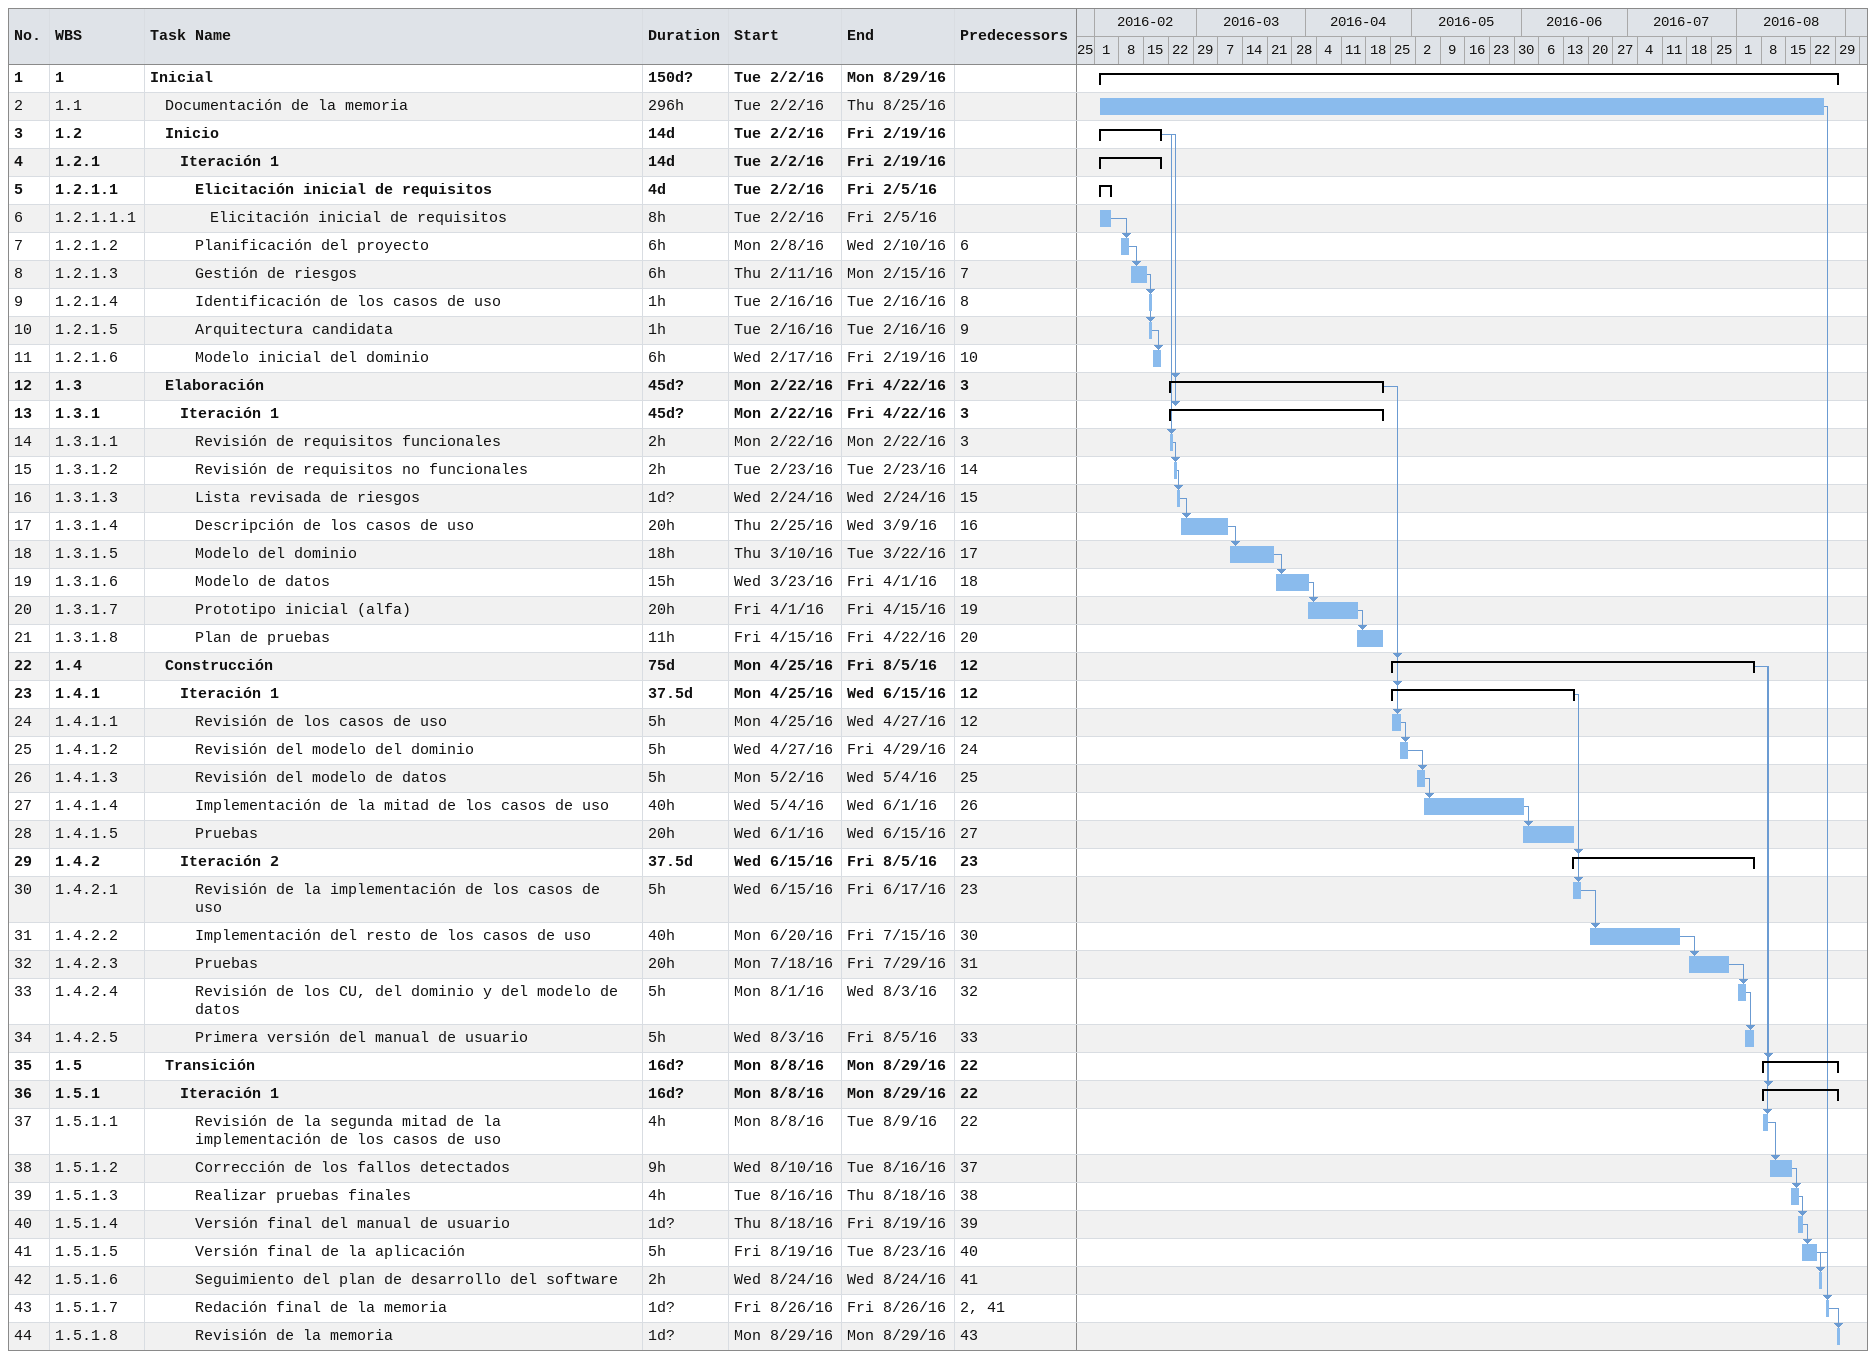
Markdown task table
| ID | WBS | Task | Duration | Start | Finish | Predecessors |
|---|---|---|---|---|---|---|
| 1 | 1 | **Inicial** | 150d? | 2016-02-02 | 2016-08-29 |  |
| 2 | 1.1 | Documentación de la memoria | 296h | 2016-02-02 | 2016-08-25 |  |
| 3 | 1.2 | **Inicio** | 14d | 2016-02-02 | 2016-02-19 |  |
| 4 | 1.2.1 | **Iteración 1** | 14d | 2016-02-02 | 2016-02-19 |  |
| 5 | 1.2.1.1 | **Elicitación inicial de requisitos** | 4d | 2016-02-02 | 2016-02-05 |  |
| 6 | 1.2.1.1.1 | Elicitación inicial de requisitos | 8h | 2016-02-02 | 2016-02-05 |  |
| 7 | 1.2.1.2 | Planificación del proyecto | 6h | 2016-02-08 | 2016-02-10 | 6 |
| 8 | 1.2.1.3 | Gestión de riesgos | 6h | 2016-02-11 | 2016-02-15 | 7 |
| 9 | 1.2.1.4 | Identificación de los casos de uso | 1h | 2016-02-16 | 2016-02-16 | 8 |
| 10 | 1.2.1.5 | Arquitectura candidata | 1h | 2016-02-16 | 2016-02-16 | 9 |
| 11 | 1.2.1.6 | Modelo inicial del dominio | 6h | 2016-02-17 | 2016-02-19 | 10 |
| 12 | 1.3 | **Elaboración** | 45d? | 2016-02-22 | 2016-04-22 | 3 |
| 13 | 1.3.1 | **Iteración 1** | 45d? | 2016-02-22 | 2016-04-22 | 3 |
| 14 | 1.3.1.1 | Revisión de requisitos funcionales | 2h | 2016-02-22 | 2016-02-22 | 3 |
| 15 | 1.3.1.2 | Revisión de requisitos no funcionales | 2h | 2016-02-23 | 2016-02-23 | 14 |
| 16 | 1.3.1.3 | Lista revisada de riesgos | 1d? | 2016-02-24 | 2016-02-24 | 15 |
| 17 | 1.3.1.4 | Descripción de los casos de uso | 20h | 2016-02-25 | 2016-03-09 | 16 |
| 18 | 1.3.1.5 | Modelo del dominio | 18h | 2016-03-10 | 2016-03-22 | 17 |
| 19 | 1.3.1.6 | Modelo de datos | 15h | 2016-03-23 | 2016-04-01 | 18 |
| 20 | 1.3.1.7 | Prototipo inicial (alfa) | 20h | 2016-04-01 | 2016-04-15 | 19 |
| 21 | 1.3.1.8 | Plan de pruebas | 11h | 2016-04-15 | 2016-04-22 | 20 |
| 22 | 1.4 | **Construcción** | 75d | 2016-04-25 | 2016-08-05 | 12 |
| 23 | 1.4.1 | **Iteración 1** | 37.5d | 2016-04-25 | 2016-06-15 | 12 |
| 24 | 1.4.1.1 | Revisión de los casos de uso | 5h | 2016-04-25 | 2016-04-27 | 12 |
| 25 | 1.4.1.2 | Revisión del modelo del dominio | 5h | 2016-04-27 | 2016-04-29 | 24 |
| 26 | 1.4.1.3 | Revisión del modelo de datos | 5h | 2016-05-02 | 2016-05-04 | 25 |
| 27 | 1.4.1.4 | Implementación de la mitad de los casos de uso | 40h | 2016-05-04 | 2016-06-01 | 26 |
| 28 | 1.4.1.5 | Pruebas | 20h | 2016-06-01 | 2016-06-15 | 27 |
| 29 | 1.4.2 | **Iteración 2** | 37.5d | 2016-06-15 | 2016-08-05 | 23 |
| 30 | 1.4.2.1 | Revisión de la implementación de los casos de uso | 5h | 2016-06-15 | 2016-06-17 | 23 |
| 31 | 1.4.2.2 | Implementación del resto de los casos de uso | 40h | 2016-06-20 | 2016-07-15 | 30 |
| 32 | 1.4.2.3 | Pruebas | 20h | 2016-07-18 | 2016-07-29 | 31 |
| 33 | 1.4.2.4 | Revisión de los CU, del dominio y del modelo de datos | 5h | 2016-08-01 | 2016-08-03 | 32 |
| 34 | 1.4.2.5 | Primera versión del manual de usuario | 5h | 2016-08-03 | 2016-08-05 | 33 |
| 35 | 1.5 | **Transición** | 16d? | 2016-08-08 | 2016-08-29 | 22 |
| 36 | 1.5.1 | **Iteración 1** | 16d? | 2016-08-08 | 2016-08-29 | 22 |
| 37 | 1.5.1.1 | Revisión de la segunda mitad de la implementación de los casos de uso | 4h | 2016-08-08 | 2016-08-09 | 22 |
| 38 | 1.5.1.2 | Corrección de los fallos detectados | 9h | 2016-08-10 | 2016-08-16 | 37 |
| 39 | 1.5.1.3 | Realizar pruebas finales | 4h | 2016-08-16 | 2016-08-18 | 38 |
| 40 | 1.5.1.4 | Versión final del manual de usuario | 1d? | 2016-08-18 | 2016-08-19 | 39 |
| 41 | 1.5.1.5 | Versión final de la aplicación | 5h | 2016-08-19 | 2016-08-23 | 40 |
| 42 | 1.5.1.6 | Seguimiento del plan de desarrollo del software | 2h | 2016-08-24 | 2016-08-24 | 41 |
| 43 | 1.5.1.7 | Redación final de la memoria | 1d? | 2016-08-26 | 2016-08-26 | 2, 41 |
| 44 | 1.5.1.8 | Revisión de la memoria | 1d? | 2016-08-29 | 2016-08-29 | 43 |
